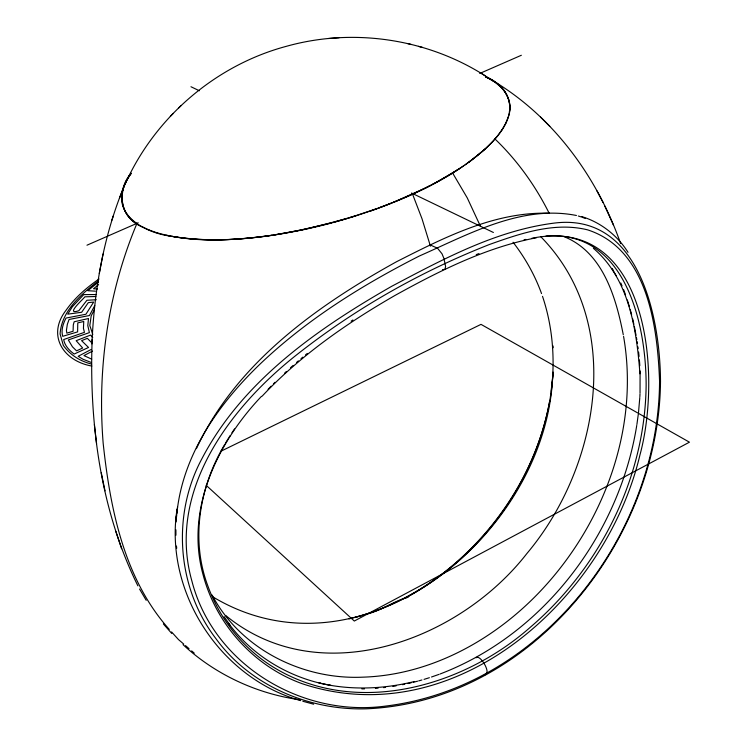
<?xml version="1.0" encoding="UTF-8"?>
<svg xmlns="http://www.w3.org/2000/svg" width="747" height="747" viewBox="0 0 747 747"><rect width="100%" height="100%" fill="white"/><g stroke="black" fill="none" stroke-linecap="round" stroke-linejoin="round"><path stroke-width="1.12" d="M92.161 339.409C89.08 423.241 100.425 510.014 137.896 585.853M175.909 529.81L175.928 535.226M640.03 393.006L640.086 370.942M639.852 396.676L639.992 393.921M91.918 343.909C94.197 290.816 103.189 237.481 123.358 188.104L126.364 181.026L130.809 173.734M553.107 372.081L552.528 380.223M639.796 397.591L638.517 412.372M509.426 111.845C512.451 95.793 499.248 82.515 485.457 76.932M553.097 373.472L550.464 396.825M552.416 381.334C542.294 536.299 360.035 685.522 212.531 596.694M177.048 509.23C164.163 591.951 220.066 678.285 300.714 700.621M176.189 520.033L176.637 515.691M176.862 513.516C182.679 454.727 218.479 404.08 259.956 364.172C306.69 319.595 362.071 285.121 419.431 255.969C468.024 234.605 521.35 204.501 576.441 215.491M176.609 514.608L175.694 522.284L177.543 506.998M638.302 414.23L636.902 424.473M551.286 391.297C555.264 359.54 552.752 326.738 542.509 296.335M636.752 425.407C619.244 534.226 543.881 634.362 440.002 674.018M550.623 395.611C535.188 492.338 464.755 579.028 372.295 612.082M99.286 273.486L103.067 253.971M549.68 401.167C534.45 484.121 478.771 557.617 405.472 598.039M508.016 117.578C515.225 100.117 501.629 82.59 485.531 76.708M123.358 188.104C113.376 216.378 147.178 233.269 170.447 236.099M111.845 220.253L113.273 215.948M119.539 198.03L124.898 184.089M136.99 223.334C107.913 292.413 97.175 368.635 103.161 443.195C110.192 508.763 123.974 578.729 169.252 629.376M505.56 123.544L508.119 117.372M476.1 657.771C480.125 653.746 492.488 674.494 484.373 674.84M196.405 448.658C236.211 363.341 316.504 305.981 396.694 261.637C444.204 237.574 494.794 211.522 549.437 213.231M465.073 164.863C486.409 149.241 524.665 119.399 503.618 89.687M125.496 183.314C155.451 116.812 216.051 65.073 286.54 46.267C352.957 27.667 426.948 38.611 485.092 75.755M94.374 309.706L91.19 315.841L89.808 325.561L92.805 334.46M224.763 444.409C199.617 486.288 190.373 539.371 207.825 585.853C220.076 620.085 244.269 650.002 275.634 668.518C357.411 716.896 463.252 686.568 530.529 627.069C600.28 567.337 645.128 477.501 646.136 385.219C646.127 322.853 624.819 229.889 545.936 236.071M502.04 129.707L505.663 123.339M225.342 443.429L228.255 438.573M228.871 437.611L230.095 435.678M131.164 173.229C115.598 190.858 120.071 218.32 142.808 227.172M131.341 173.388C118.428 188.085 118.231 213.409 136.813 223.624M231.944 432.774L234.53 428.937M94.748 305.579L89.453 315.514L69.088 319.455L67.351 324.301L66.427 330.277L66.828 333.153L73.085 331.266L73.299 324.936L74.158 321.77L88.491 318.53L87.801 325.599L89.388 332.62L68.313 339.941L72.44 346.785L76.558 350.857L82.665 348.027L76.175 340.697L90.546 335.067L92.731 337.551M497.465 136.038L502.143 129.502M491.843 142.509L497.558 135.842M261.459 396.358C217.153 442.887 185.097 509.874 203.091 574.826C216.144 624.371 254.129 666.52 302.516 683.822C456.202 734.581 606.106 598.076 639.946 454.942C661.665 375.62 649.255 214.464 531.836 238.284M262.066 396.227C300.425 355.479 346.785 323.162 395.116 295.373C439.619 270.731 486.11 247.378 536.467 237.761M268.07 389.299L271.124 386.19M170.344 116.308L173.257 113.385M178.486 108.119L181.157 105.448M491.928 142.304L485.177 149.064L468.845 162.323M273.421 383.865L275.008 382.305M284.71 373.024L286.39 371.492M290.583 367.683L293.16 365.414M485.261 148.868C452.449 178.029 411.644 196.256 370.717 210.981M296.606 362.388L298.37 360.894M301.013 358.653L302.768 357.159M305.467 354.946L307.269 353.471M98.613 284.616L93.515 288.772L97.502 289.014M98.324 282.189L87.81 290.704L95.467 291.171M99.071 278.967C86.689 287.576 74.98 297.586 66.25 309.986C46.538 335.123 63.028 360.969 91.853 366.058M463.42 166.002L449.489 174.901L432.504 184.397M351.137 321.154L352.901 319.977M98.277 281.143L96.4 282.385C79.994 295.523 61.553 311.462 60.087 333.956L63.346 345.469C70.19 355.021 80.312 361.315 91.638 364.078M459.312 168.757L437.481 181.745L425.37 188.039L393.296 202.372M90.985 349.568L78.183 356.291L82.973 359.232L90.919 362.332M92.535 351.099L83.953 355.6L91.657 359.13M430.552 185.405L419.637 190.83M220.767 451.3L481.012 324.366L689.444 442.177L354.302 621.037L206.153 485.279M418.628 191.307L412.549 194.127C365.89 215.099 316.224 229.357 265.54 236.267C229.777 240.562 192.633 242.878 157.58 232.952M86.969 245.203L138.195 222.802M479.723 73.467L521.35 55.269M391.045 203.268L379.448 207.703M476.241 254.624L478.958 253.578M377.067 208.572L349.708 217.676M438.947 674.401L431.514 676.997M365.843 614.305C380.41 611.27 394.5 600.541 408.123 597.311M371.287 612.419L363.21 615.042M424.044 679.368L429.385 677.706M355.936 215.743C296.914 233.092 233.802 246.267 172.137 236.416M355.525 617.386L364.807 614.613M347.122 218.451L334.021 222.176M358.14 616.527L362.202 615.36M418.684 680.89L421.896 679.975M331.369 222.895L301.76 229.927L274.728 234.81M352.024 618.152L357.122 616.817M413.324 682.291L417.61 681.171M348.961 618.88L351.006 618.395M407.946 683.561L411.167 682.805M414.529 681.488C386.713 688.361 357.486 690.135 329.203 685.111M524.058 239.787L525.823 239.413M402.558 684.7L404.715 684.243M392.866 686.4L396.097 685.877M272.048 235.212C237.126 240.189 201.242 242.383 166.478 235.268M383.584 687.632L385.405 687.427M96.288 299.734L86.913 300.275L78.883 310.687C64.662 315.636 82.749 299.687 84.859 296.82L95.821 296.522M339.147 37.742L328.503 38.517M375.396 688.379L378.122 688.164M361.828 688.893L364.536 688.865M96.447 294.551L83.748 294.598L72.282 306.849L67.734 314.16L81.647 312.274L88.295 302.638L93.674 302.068L85.914 314.254L66.044 318.054C63.159 323.47 60.89 330.211 62.711 336.318L77.613 331.892L77.772 322.881L83.748 321.499L83.44 328.353L84.448 332.34L63.691 339.54C64.625 345.628 69.359 350.502 74.149 354.05L88.548 347.476L81.591 340.651L87.362 338.344L92.096 343.144M300.182 699.818C256.763 693.814 215.183 674.513 183.024 644.642M320.967 683.402L331.145 685.522L318.988 682.982L320.967 683.402C284.467 674.858 250.815 653.728 228.619 623.343M418.488 46.361L422.475 47.406M407.573 43.531L411.223 44.493M302.806 701.265L313.665 704.206M578.327 216.023L581.054 216.891M581.502 216.509C600.681 222.289 617.386 235.38 628.022 252.318M149.615 230.207L157.757 233.083M442.476 269.658L444.895 269.331L445.604 266.53L443.914 258.406L442.009 253.803L437.537 248.228L430.039 244.867L430.393 246.155M581.969 217.181L585.489 218.526M563.649 236.491C602.801 251.916 615.948 297.231 623.278 334.749M142.621 227.041L149.802 230.328M486.176 76.997L494.747 81.778C554.61 118.287 597.563 178.019 620.636 243.587M190.971 86.736L199.374 90.779M411.485 193.015L493.393 232.485M481.591 73.495L495.028 82.254M494.747 81.778L503.011 88.958M225.715 615.5C319.903 692.674 459.144 640.702 526.915 553.49C599.141 467.715 625.846 323.432 540.791 236.724M593.398 248.293C629.151 278.762 636.631 329.53 639.936 373.817M183.762 644.11L178.505 639.591L171.567 631.934M185.508 645.613L189.01 648.629M191.643 650.889L194.267 653.149M494.953 138.97C517.279 160.353 535.515 185.844 549.288 213.483M549.783 126.318L540.548 117.074M163.388 623.95L171.726 633.447M513.058 242.224C525.066 257.771 534.852 275.083 541.538 293.571M224.109 616.658L230.011 625.192M452.607 173.015L467.267 197.918L480.246 225.846M139.549 589.019L146.216 600.327M613.474 271.002L611.998 268.462L616.228 275.774M212.083 595.023C240.59 649.134 302.46 679.835 362.584 677.174C429.236 675.185 491.75 641.225 537.588 594.08C602.596 527.083 639.843 429.637 623.568 336.374M603.072 202.465L597.012 190.924M604.827 206.116L613.511 225.239M620.822 283.01L622.036 285.886M412.549 194.127L421.999 218.731L430.085 245.016M623.652 289.715L625.51 294.813M115.813 531.36L121.602 548.756M627.321 299.967L629.329 306.447M630.263 309.641L631.607 314.758M632.681 318.857L633.858 324.235M634.324 326.383L636.033 335.235M101.265 472.702L105.019 490.854M636.435 337.485L636.836 339.726M637.172 341.706L637.434 343.415M637.929 346.86L638.162 348.588M176.451 546.038L176.722 548.186M638.601 352.061L639.077 356.431M94.374 424.539L96.568 443.606M639.404 359.942L639.815 365.647M553.051 345.926L553.154 347.728M659.564 381.166C658.789 534.413 541.603 687.128 385.648 706.074C301.443 717.559 213.39 664.475 191.942 581.222C166.544 491.545 229.656 407.787 296.232 355.161C354.601 309.025 420.103 271.74 489.341 244.53C520.416 233.456 554.386 221.663 587.6 229.852C647.733 249.283 657.463 326.187 659.564 381.166M660.507 381.241C659.153 540.454 531.266 701.76 366.422 708.819C309.043 710.528 250.049 685.662 215.892 638.601C176.862 587.73 171.567 514.888 202.045 458.453C242.691 380.811 317.503 328.708 391.773 286.26C443.092 259.162 496.269 230.309 554.713 223.036C639.301 212.774 660.087 317.045 660.507 381.241"/></g></svg>
